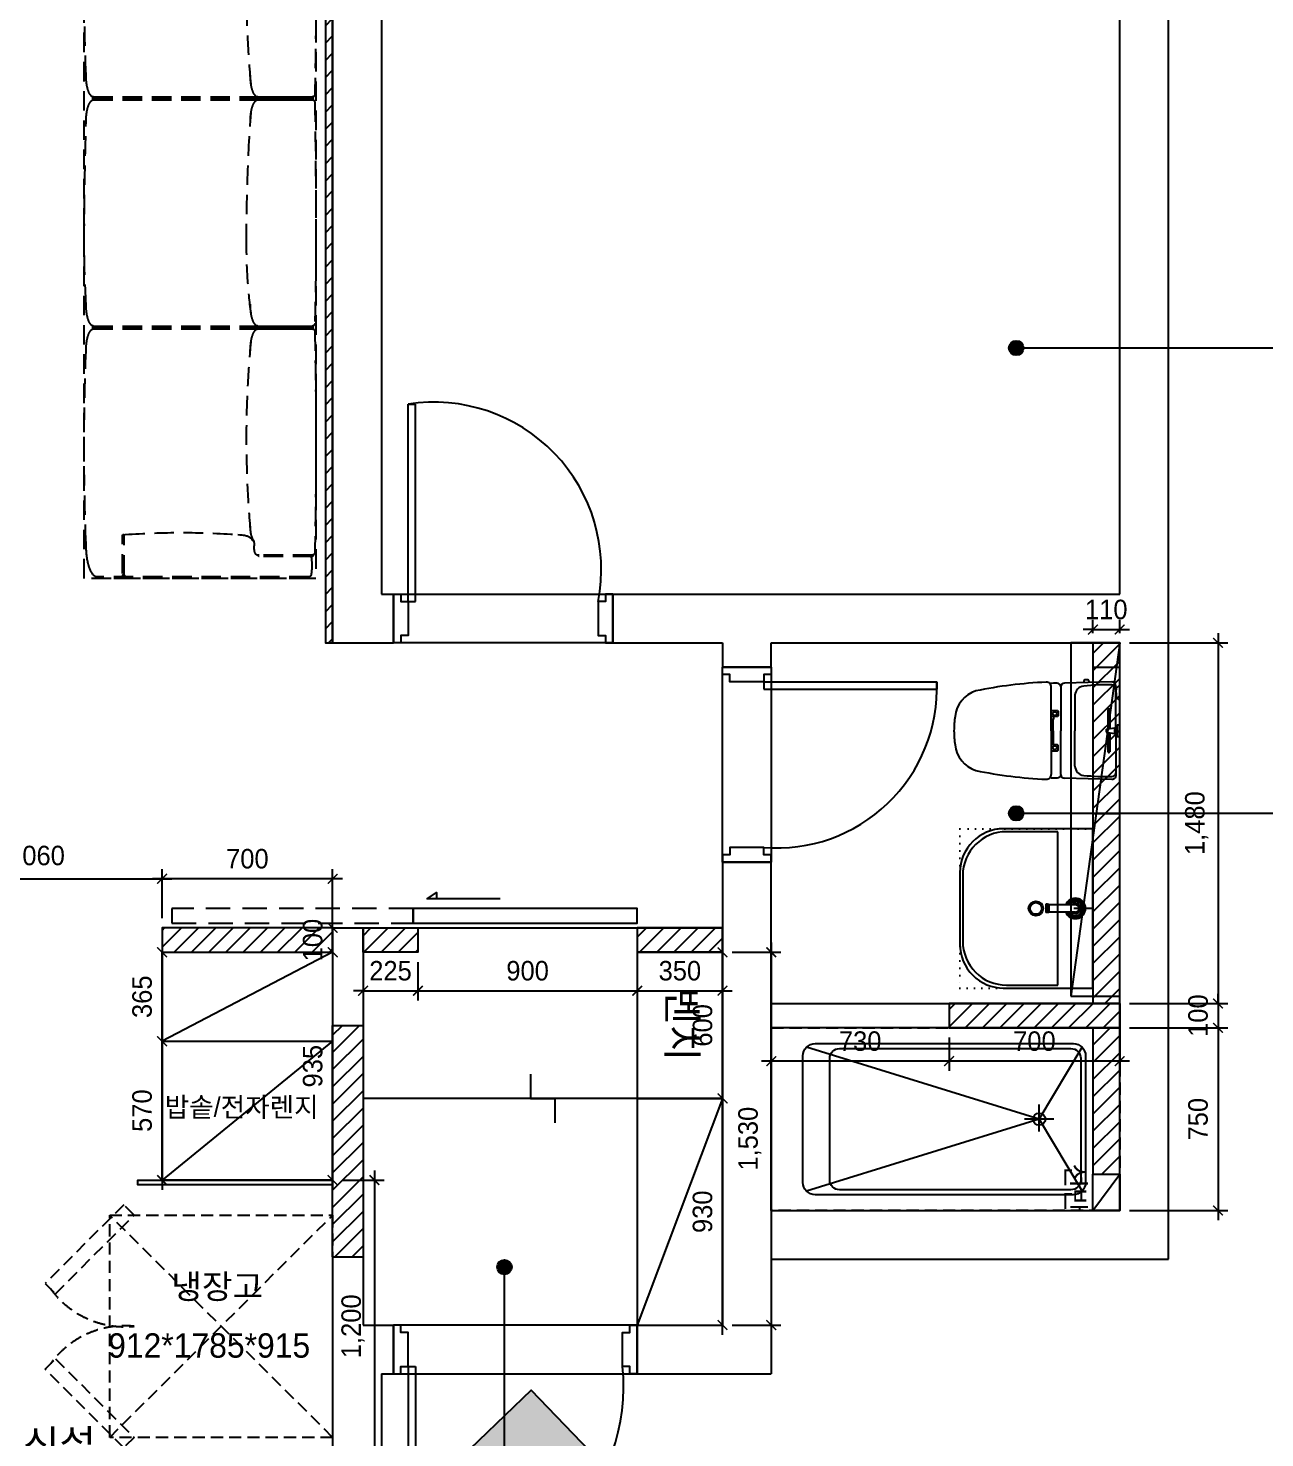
# Model space of a CAD drawing. Header units: inches. Extents: x 3778 to 56227, y -16914 to 35091.
# Drawn here: x 17290 to 22365, y 9887 to 15672 of the extents above; entities that cross this region are included whole.
import ezdxf

# ---------------------------------------------------------------- set-up
doc = ezdxf.new("R2010")
doc.units = ezdxf.units.IN
doc.header["$LTSCALE"] = 100
doc.header["$MEASUREMENT"] = 0
doc.header["$PDSIZE"] = 700.071425
for name, pattern in [('DASHED', [0.75, 0.5, -0.25]), ('DASHEDX2', [1.5, 1, -0.5]), ('DH-HID2', [1.2, 0.8, -0.4]), ('DOT', [0.25, 0, -0.25]), ('HIDDEN', [9.525, 6.35, -3.175])]:
    doc.linetypes.add(name, pattern=pattern)
for name, color, linetype in [('0-ELC TEXT', 7, 'Continuous'), ('03-WAL NEW', 3, 'Continuous'), ('04_FUR', 6, 'Continuous'), ('06-FUR', 6, 'Continuous'), ('07-DIM WAL', 5, 'Continuous'), ('_LIBR', 4, 'Continuous'), ('CO-BATH', 6, 'Continuous'), ('fin', 5, 'Continuous'), ('FU-FURM', 251, 'DH-HID2'), ('FUR', 8, 'DASHED'), ('HAT', 8, 'Continuous'), ('HL', 6, 'HIDDEN'), ('도면층2', 2, 'Continuous'), ('도면층3', 3, 'Continuous'), ('도면층4', 4, 'Continuous'), ('도면층5', 5, 'Continuous'), ('도면층8', 8, 'Continuous')]:
    doc.layers.add(name, color=color, linetype=linetype)
doc.styles.add('HY 울릉도 L', font='')
doc.styles.add('코레일둥고', font='Korail_Round_Gothic_Medium.ttf')
doc.styles.get('HY 울릉도 L').set_extended_font_data('HY울릉도L')
doc.dimstyles.new('40', dxfattribs={"dimscale": 40, "dimtxt": 2, "dimasz": 1, "dimexe": 1, "dimexo": 1, "dimgap": 1, "dimtad": 1, "dimdec": 0, "dimrnd": 0.05, "dimdsep": 46, "dimlunit": 6, "dimtxsty": 'HY 울릉도 L', "dimblk": 'ARCHTICK', "dimcen": 2.5, "dimdle": 1, "dimclrd": 133, "dimclre": 133, "dimclrt": 30, "dimadec": 0, "dimazin": 0, "dimtfac": 1, "dimtdec": 0, "dimtix": 1, "dimtmove": 2, "dimatfit": 3, "dimldrblk": 'ARCHTICK', "dimfxl": 0, "dimlwd": -1, "dimlwe": -1, "dimarcsym": 0})
pattern_1 = [(45, (0, 0), (-35.35534, 35.35534), [])]

# ---------------------------------------------------------------- blocks, each defined once
blk = doc.blocks.new('FSFF')
at = {"layer": '도면층8'}
blk.add_hatch(color=256, dxfattribs=at).paths.add_polyline_path([(51232.4, 110.7), (50908, -201.2), (51544.3, -213.6)])
at = {"layer": '도면층2'}
for p, q in [((53847.4, 647.4), (53847.4, 8067.4)), ((50417.4, 6977.4), (50417.4, 3177.4)), ((50617.4, 6757.4), (50617.4, 3377.4)), ((53647.4, 3377.4), (53647.4, 6757.4)), ((50617.4, 3377.4), (50667.4, 3377.4)), ((50667.4, 3377.4), (50667.4, 3177.4)), ((51567.4, 3377.4), (53647.4, 3377.4)), ((51567.4, 3377.4), (51567.4, 3177.4)), ((50417.4, 3177.4), (50667.4, 3177.4)), ((51567.4, 3177.4), (52017.4, 3177.4)), ((52017.4, 3177.4), (52017.4, 3077.4)), ((52217.4, 3177.4), (53647.4, 3177.4)), ((52217.4, 3077.4), (52217.4, 3177.4)), ((53647.4, 847.4), (53647.4, 3177.4)), ((52217.4, 3077.4), (52017.4, 3077.4)), ((52017.4, 2277.4), (52017.4, 377.4)), ((52217.4, 2277.4), (52017.4, 2277.4)), ((52217.4, 847.4), (52217.4, 2277.4)), ((50417.4, 2007.4), (50542.4, 2007.4)), ((50417.4, 2007.4), (50417.4, 1607.4)), ((50542.4, 2007.4), (50542.4, 1607.4)), ((50417.4, 1607.4), (50542.4, 1607.4)), ((52217.4, 847.4), (53647.4, 847.4)), ((50417.4, 657.4), (50417.4, -327.6)), ((50417.4, 657.4), (50542.4, 657.4)), ((50542.4, 657.4), (50542.4, 377.4)), ((52217.4, 647.4), (52217.4, 177.4)), ((52217.4, 647.4), (53847.4, 647.4)), ((50542.4, 377.4), (50667.4, 377.4)), ((50667.4, 177.4), (50667.4, 377.4)), ((51667.4, 377.4), (52017.4, 377.4)), ((51667.4, 177.4), (51667.4, 377.4)), ((50617.4, 177.4), (50667.4, 177.4)), ((50617.4, 177.4), (50617.4, -1257.6)), ((51667.4, 177.4), (52217.4, 177.4))]:
    blk.add_line(p, q, dxfattribs=at)
at = {"layer": '도면층3'}
for p, q in [((50417.4, 657.4), (50417.4, 1607.4)), ((50542.4, 1607.4), (50542.4, 657.4))]:
    blk.add_line(p, q, dxfattribs=at)
at = {"layer": '도면층4'}
for p, q in [((50727.4, 3347.4), (50727.4, 4157.4)), ((50727.4, 4157.4), (50757.4, 4157.4)), ((50757.4, 3347.4), (50757.4, 4156.9)), ((50667.4, 3177.4), (50667.4, 3377.4)), ((50667.4, 3377.4), (51567.4, 3377.4)), ((50667.4, 3377.4), (50667.4, 3177.4)), ((51567.4, 3377.4), (51567.4, 3177.4)), ((50727.4, 3347.4), (50757.4, 3347.4)), ((51567.4, 3177.4), (50667.4, 3177.4)), ((52017.4, 2277.4), (52017.4, 3077.4)), ((52017.4, 3077.4), (52217.4, 3077.4)), ((52217.4, 3077.4), (52017.4, 3077.4)), ((52217.4, 3077.4), (52217.4, 2277.4)), ((52187.4, 3017.4), (52897.4, 3017.4)), ((52187.4, 3017.4), (52187.4, 2987.4)), ((52897.4, 3017.4), (52897.4, 2987.4)), ((52187.4, 2987.4), (52896.8, 2987.4)), ((52217.4, 2277.4), (52017.4, 2277.4)), ((50542.4, 2007.4), (52017.4, 2007.4)), ((51667.4, 377.4), (50667.4, 377.4)), ((50667.4, 377.4), (50667.4, 177.4)), ((50667.4, 177.4), (50667.4, 377.4)), ((51667.4, 177.4), (51667.4, 377.4)), ((50667.4, 177.4), (51667.4, 177.4)), ((50727.4, 207.4), (50727.4, -702.6)), ((50727.4, 207.4), (50757.4, 207.4)), ((50757.4, 207.4), (50757.4, -702))]:
    blk.add_line(p, q, dxfattribs=at)
for points in [[(50667.4, 3377.4), (50697.4, 3377.4), (50697.4, 3347.4), (50727.4, 3347.4), (50727.4, 3207.4), (50697.4, 3207.4), (50697.4, 3177.4), (50667.4, 3177.4), (50667.4, 3377.4)], [(51567.4, 3377.4), (51537.4, 3377.4), (51537.4, 3347.4), (51507.4, 3347.4), (51507.4, 3207.4), (51537.4, 3207.4), (51537.4, 3177.4), (51567.4, 3177.4), (51567.4, 3377.4)], [(52217.4, 3077.4), (52217.4, 3047.4), (52187.4, 3047.4), (52187.4, 3017.4), (52047.4, 3017.4), (52047.4, 3047.4), (52017.4, 3047.4), (52017.4, 3077.4), (52217.4, 3077.4)], [(52217.4, 2277.4), (52217.4, 2307.4), (52187.4, 2307.4), (52187.4, 2337.4), (52047.4, 2337.4), (52047.4, 2307.4), (52017.4, 2307.4), (52017.4, 2277.4), (52217.4, 2277.4)], [(50667.4, 177.4), (50697.4, 177.4), (50697.4, 207.4), (50727.4, 207.4), (50727.4, 347.4), (50697.4, 347.4), (50697.4, 377.4), (50667.4, 377.4), (50667.4, 177.4)], [(51667.4, 177.4), (51637.4, 177.4), (51637.4, 207.4), (51607.4, 207.4), (51607.4, 347.4), (51637.4, 347.4), (51637.4, 377.4), (51667.4, 377.4), (51667.4, 177.4)]]:
    blk.add_lwpolyline(points, dxfattribs=at)
at = {"layer": '도면층5'}
for centre, radius, start, end in [((50833.5, 3478.6), 686.5, 348.9875, 98.88994), ((52240.5, 2992.1), 656.8, 265.36398, 2.20803), ((50780.2, 127.4), 831.1, 266.35624, 5.52913)]:
    blk.add_arc(centre, radius, start, end, dxfattribs=at)
at = {"layer": '도면층8'}
blk.add_lwpolyline([(51544.3, -213.6), (51232.4, 110.7), (50908, -201.2)], dxfattribs=at)
blk = doc.blocks.new('A$C4B2D31F0')
at = {"layer": 'fin', "color": 4}
for p, q in [((185, 690.9), (20.4, 690.9)), ((37.2, 692.3), (24.7, 692.3)), ((37.2, 692.3), (49.7, 692.3)), ((200.9, 690.9), (365.5, 690.9)), ((47.7, 523.7), (192.9, 523.7)), ((338.2, 523.7), (192.9, 523.7)), ((12.6, 465.9), (192.9, 465.9)), ((373.3, 465.9), (192.9, 465.9)), ((192.9, 426.6), (13.7, 426.6)), ((192.9, 426.6), (372.2, 426.6))]:
    blk.add_line(p, q, dxfattribs=at)
for points in [[(20.4, 690.9), (7.9, 690.9, 0.421209), (-7.1, 675.5), (-2.4, 480.5, 0.001659)], [(365.5, 690.9), (378, 690.9, -0.421209), (392.9, 675.5), (388.3, 480.5, -0.001659)], [(12.6, 465.9, 0.371724), (-1.8, 451.2, 0.003515), (-1, 420.3, 0.320541)], [(373.3, 465.9, -0.371724), (387.7, 451.2, -0.003515), (386.9, 420.3, -0.320541)]]:
    blk.add_lwpolyline(points, format="xyb", dxfattribs=at)
for centre, radius, start, end in [((24.7, 707.3), 15, 180, 270), ((49.7, 707.3), 15, 270, 0), ((1004.3, 663.1), 1000, 179.31159, 185.94375), ((20.4, 674.9), 16, 90, 179.31159), ((365.5, 674.9), 16, 0.68841, 90), ((-618.4, 663.1), 1000, 354.05625, 0.68841), ((49.4, 563.7), 40, 185.94375, 267.51291), ((336.5, 563.7), 40, 272.48709, 354.05625), ((12.6, 480.9), 15, 181.36509, 270), ((373.3, 480.9), 15, 270, 358.63491), ((13.7, 406.6), 20, 90, 182.3333), ((1838.6, 488.1), 1846.7, 182.55377, 191.59784), ((-1452.7, 488.1), 1846.7, 348.40216, 357.44623), ((372.2, 406.6), 20, 357.6667, 90), ((148.7, 156.2), 125.5, 198.2964, 263.42408), ((237.2, 156.2), 125.5, 276.57592, 341.7036), ((192.9, 433.2), 405.9, 261.69926, 270), ((192.9, 433.2), 405.9, 270, 278.30074)]:
    blk.add_arc(centre, radius, start, end, dxfattribs=at)
at = {"layer": 'HL', "linetype": 'Continuous'}
for p, q in [((168.9, 697.3), (168.9, 707.3)), ((168.9, 697.3), (216.9, 697.3)), ((186, 692.5), (180.6, 697.3)), ((199.9, 692.5), (205.3, 697.3)), ((216.9, 697.3), (216.9, 707.3)), ((106.4, 666.3), (184.4, 666.3)), ((106.4, 659.3), (185.5, 659.3)), ((181.6, 685.5), (186, 692.5)), ((187, 651.2), (181.6, 685.5)), ((181.6, 685.5), (204.3, 685.5)), ((186, 692.5), (199.9, 692.5)), ((187, 651.2), (198.9, 651.2)), ((198.9, 651.2), (204.3, 685.5)), ((204.3, 685.5), (199.9, 692.5)), ((200.4, 659.3), (279.4, 659.3)), ((201.4, 666.3), (279.4, 666.3)), ((-12, 580.9), (-4.8, 580.9)), ((-16, 576.9), (-16, 564.8)), ((-12, 560.8), (-4.3, 560.8)), ((192.9, 433.7), (146.6, 433.7)), ((192.9, 433.7), (239.3, 433.7))]:
    blk.add_line(p, q, dxfattribs=at)
for points in [[(110.4, 426.6), (110.4, 450.8, -0.414214), (114.4, 454.8), (130.9, 454.8, -0.414214), (134.9, 450.8), (134.9, 435.2), (134.9, 426.6)], [(134.9, 435.2), (144.6, 435.2, -0.414214), (146.6, 433.2), (146.6, 426.6)], [(251, 435.2), (241.3, 435.2, 0.414214), (239.3, 433.2), (239.3, 426.6)], [(275.5, 426.6), (275.5, 450.8, 0.414214), (271.5, 454.8), (255, 454.8, 0.414214), (251, 450.8), (251, 435.2), (251, 426.6)]]:
    blk.add_lwpolyline(points, format="xyb", dxfattribs=at)
for centre in [(122.9, 440.9), (262.9, 440.9)]:
    blk.add_circle(centre, 8, dxfattribs=at)
for centre, radius, start, end in [((106.4, 662.8), 3.5, 90, 270), ((279.4, 662.8), 3.5, 270, 90), ((-12, 576.9), 4, 90, 180), ((-12, 564.8), 4, 180, 270)]:
    blk.add_arc(centre, radius, start, end, dxfattribs=at)
blk = doc.blocks.new('_ArchTick')
at = {"color": 0, "linetype": 'ByBlock', "const_width": 0.15}
blk.add_lwpolyline([(-0.5, -0.5), (0.5, 0.5)], dxfattribs=at)
blk = doc.blocks.new('*D74')
at = {"layer": '07-DIM WAL', "color": 133}
for p, q in [((21069.8, 11529.4), (21069.8, 11392.5)), ((21769.8, 11529.4), (21769.8, 11392.5)), ((21809.8, 11432.5), (21029.8, 11432.5))]:
    blk.add_line(p, q, dxfattribs=at)
at = {"layer": 'Defpoints', "color": 0}
for p in [(21069.8, 11569.4), (21769.8, 11569.4), (21069.8, 11432.5)]:
    blk.add_point(p, dxfattribs=at)
at = {"layer": '07-DIM WAL', "color": 133, "xscale": 40, "yscale": 40, "zscale": 40, "rotation": 180}
blk.add_blockref('_ArchTick', (21069.8, 11432.5), dxfattribs=at)
at = {"layer": '07-DIM WAL', "color": 133, "xscale": 40, "yscale": 40, "zscale": 40}
blk.add_blockref('_ArchTick', (21769.8, 11432.5), dxfattribs=at)
at = {"layer": '07-DIM WAL', "color": 30, "insert": (21419.8, 11514.2), "char_height": 80, "attachment_point": 5, "style": 'HY 울릉도 L'}
blk.add_mtext('700', dxfattribs=at)
blk = doc.blocks.new('*D69')
at = {"layer": '07-DIM WAL', "color": 133}
for p, q in [((21809.8, 13149.4), (22213.4, 13149.4)), ((22173.4, 13189.4), (22173.4, 11629.4)), ((21809.8, 11669.4), (22213.4, 11669.4))]:
    blk.add_line(p, q, dxfattribs=at)
at = {"layer": 'Defpoints', "color": 0}
for p in [(21769.8, 13149.4), (21769.8, 11669.4), (22173.4, 11669.4)]:
    blk.add_point(p, dxfattribs=at)
at = {"layer": '07-DIM WAL', "color": 133, "xscale": 40, "yscale": 40, "zscale": 40}
for p, rotation in [((22173.4, 13149.4), 90), ((22173.4, 11669.4), 270)]:
    blk.add_blockref('_ArchTick', p, dxfattribs=dict(at, rotation=rotation))
at = {"layer": '07-DIM WAL', "color": 30, "insert": (22085.5, 12409.4), "char_height": 80, "attachment_point": 5, "rotation": 90, "style": 'HY 울릉도 L'}
blk.add_mtext('1,480', dxfattribs=at)
blk = doc.blocks.new('*D70')
at = {"layer": '07-DIM WAL', "color": 133}
for p, q in [((22173.4, 11609.4), (22173.4, 10779.4)), ((21809.8, 11569.4), (22213.4, 11569.4)), ((21809.8, 10819.4), (22213.4, 10819.4))]:
    blk.add_line(p, q, dxfattribs=at)
at = {"layer": 'Defpoints', "color": 0}
for p in [(21769.8, 11569.4), (21769.8, 10819.4), (22173.4, 10819.4)]:
    blk.add_point(p, dxfattribs=at)
at = {"layer": '07-DIM WAL', "color": 133, "xscale": 40, "yscale": 40, "zscale": 40}
for p, rotation in [((22173.4, 11569.4), 90), ((22173.4, 10819.4), 270)]:
    blk.add_blockref('_ArchTick', p, dxfattribs=dict(at, rotation=rotation))
at = {"layer": '07-DIM WAL', "color": 30, "insert": (22091.7, 11194.4), "char_height": 80, "attachment_point": 5, "rotation": 90, "style": 'HY 울릉도 L'}
blk.add_mtext('750', dxfattribs=at)
blk = doc.blocks.new('*D71')
at = {"layer": '07-DIM WAL', "color": 133}
for p, q in [((22173.4, 11669.4), (22173.4, 11709.4)), ((21809.8, 11669.4), (22213.4, 11669.4)), ((22173.4, 11669.4), (22173.4, 11569.4)), ((21809.8, 11569.4), (22213.4, 11569.4)), ((22173.4, 11569.4), (22173.4, 11529.4))]:
    blk.add_line(p, q, dxfattribs=at)
at = {"layer": 'Defpoints', "color": 0}
for p in [(21769.8, 11669.4), (21769.8, 11569.4), (22173.4, 11569.4)]:
    blk.add_point(p, dxfattribs=at)
at = {"layer": '07-DIM WAL', "color": 133, "xscale": 40, "yscale": 40, "zscale": 40}
for p, rotation in [((22173.4, 11669.4), 270), ((22173.4, 11569.4), 90)]:
    blk.add_blockref('_ArchTick', p, dxfattribs=dict(at, rotation=rotation))
at = {"layer": '07-DIM WAL', "color": 30, "insert": (22091.7, 11619.4), "char_height": 80, "attachment_point": 5, "rotation": 90, "style": 'HY 울릉도 L'}
blk.add_mtext('100', dxfattribs=at)
blk = doc.blocks.new('*D89')
at = {"layer": '07-DIM WAL', "color": 133}
for p, q in [((18664.8, 11839.4), (18664.8, 11681.5)), ((18889.8, 11839.4), (18889.8, 11681.5)), ((18664.8, 11721.5), (18624.8, 11721.5)), ((18664.8, 11721.5), (18889.8, 11721.5)), ((18889.8, 11721.5), (18929.8, 11721.5))]:
    blk.add_line(p, q, dxfattribs=at)
at = {"layer": 'Defpoints', "color": 0}
for p in [(18664.8, 11879.4), (18889.8, 11879.4), (18889.8, 11721.5)]:
    blk.add_point(p, dxfattribs=at)
at = {"layer": '07-DIM WAL', "color": 133, "xscale": 40, "yscale": 40, "zscale": 40}
blk.add_blockref('_ArchTick', (18664.8, 11721.5), dxfattribs=at)
at = {"layer": '07-DIM WAL', "color": 133, "xscale": 40, "yscale": 40, "zscale": 40, "rotation": 180}
blk.add_blockref('_ArchTick', (18889.8, 11721.5), dxfattribs=at)
at = {"layer": '07-DIM WAL', "color": 30, "insert": (18777.3, 11803.2), "char_height": 80, "attachment_point": 5, "style": 'HY 울릉도 L'}
blk.add_mtext('225', dxfattribs=at)
blk = doc.blocks.new('*D90')
at = {"layer": '07-DIM WAL', "color": 133}
for p, q in [((18889.8, 11839.4), (18889.8, 11681.5)), ((19789.8, 11839.4), (19789.8, 11681.5)), ((18849.8, 11721.5), (19829.8, 11721.5))]:
    blk.add_line(p, q, dxfattribs=at)
at = {"layer": 'Defpoints', "color": 0}
for p in [(18889.8, 11879.4), (19789.8, 11879.4), (19789.8, 11721.5)]:
    blk.add_point(p, dxfattribs=at)
at = {"layer": '07-DIM WAL', "color": 133, "xscale": 40, "yscale": 40, "zscale": 40, "rotation": 180}
blk.add_blockref('_ArchTick', (18889.8, 11721.5), dxfattribs=at)
at = {"layer": '07-DIM WAL', "color": 133, "xscale": 40, "yscale": 40, "zscale": 40}
blk.add_blockref('_ArchTick', (19789.8, 11721.5), dxfattribs=at)
at = {"layer": '07-DIM WAL', "color": 30, "insert": (19339.8, 11803.2), "char_height": 80, "attachment_point": 5, "style": 'HY 울릉도 L'}
blk.add_mtext('900', dxfattribs=at)
blk = doc.blocks.new('*D91')
at = {"layer": '07-DIM WAL', "color": 133}
for p, q in [((19789.8, 11839.4), (19789.8, 11681.5)), ((20139.8, 11839.4), (20139.8, 11681.5)), ((19749.8, 11721.5), (20179.8, 11721.5))]:
    blk.add_line(p, q, dxfattribs=at)
at = {"layer": 'Defpoints', "color": 0}
for p in [(19789.8, 11879.4), (20139.8, 11879.4), (20139.8, 11721.5)]:
    blk.add_point(p, dxfattribs=at)
at = {"layer": '07-DIM WAL', "color": 133, "xscale": 40, "yscale": 40, "zscale": 40, "rotation": 180}
blk.add_blockref('_ArchTick', (19789.8, 11721.5), dxfattribs=at)
at = {"layer": '07-DIM WAL', "color": 133, "xscale": 40, "yscale": 40, "zscale": 40}
blk.add_blockref('_ArchTick', (20139.8, 11721.5), dxfattribs=at)
at = {"layer": '07-DIM WAL', "color": 30, "insert": (19964.8, 11803.3), "char_height": 80, "attachment_point": 5, "style": 'HY 울릉도 L'}
blk.add_mtext('350', dxfattribs=at)
blk = doc.blocks.new('*D108')
at = {"layer": '07-DIM WAL', "color": 133}
for p, q in [((20339.8, 11529.4), (20339.8, 11392.5)), ((21069.8, 11529.4), (21069.8, 11392.5)), ((21109.8, 11432.5), (20299.8, 11432.5))]:
    blk.add_line(p, q, dxfattribs=at)
at = {"layer": 'Defpoints', "color": 0}
for p in [(20339.8, 11569.4), (21069.8, 11569.4), (20339.8, 11432.5)]:
    blk.add_point(p, dxfattribs=at)
at = {"layer": '07-DIM WAL', "color": 133, "xscale": 40, "yscale": 40, "zscale": 40, "rotation": 180}
blk.add_blockref('_ArchTick', (20339.8, 11432.5), dxfattribs=at)
at = {"layer": '07-DIM WAL', "color": 133, "xscale": 40, "yscale": 40, "zscale": 40}
blk.add_blockref('_ArchTick', (21069.8, 11432.5), dxfattribs=at)
at = {"layer": '07-DIM WAL', "color": 30, "insert": (20704.8, 11514.3), "char_height": 80, "attachment_point": 5, "style": 'HY 울릉도 L'}
blk.add_mtext('730', dxfattribs=at)
blk = doc.blocks.new('*D109')
at = {"layer": '07-DIM WAL', "color": 133}
for p, q in [((21659.8, 13204.2), (21619.8, 13204.2)), ((21659.8, 13189.4), (21659.8, 13244.2)), ((21659.8, 13204.2), (21769.8, 13204.2)), ((21769.8, 13189.4), (21769.8, 13244.2)), ((21769.8, 13204.2), (21809.8, 13204.2))]:
    blk.add_line(p, q, dxfattribs=at)
at = {"layer": 'Defpoints', "color": 0}
for p in [(21769.8, 13204.2), (21659.8, 13149.4), (21769.8, 13149.4)]:
    blk.add_point(p, dxfattribs=at)
at = {"layer": '07-DIM WAL', "color": 133, "xscale": 40, "yscale": 40, "zscale": 40}
blk.add_blockref('_ArchTick', (21659.8, 13204.2), dxfattribs=at)
at = {"layer": '07-DIM WAL', "color": 133, "xscale": 40, "yscale": 40, "zscale": 40, "rotation": 180}
blk.add_blockref('_ArchTick', (21769.8, 13204.2), dxfattribs=at)
at = {"layer": '07-DIM WAL', "color": 30, "insert": (21714.8, 13285.9), "char_height": 80, "attachment_point": 5, "style": 'HY 울릉도 L'}
blk.add_mtext('110', dxfattribs=at)
blk = doc.blocks.new('F-209')
at = {"layer": 'FU-FURM'}
for p, q in [((-1125, 782.7), (-1125, 19.4)), ((-1125, 782.7), (-1125, -85.6)), ((-1119, 782.7), (-1119, -85.6)), ((-1035, 797.7), (-1035, 579.5)), ((-1029, 797.7), (-1029, 579.5)), ((-101, 543.7), (-101, 797.7)), ((-101, -100.6), (-101, 797.7)), ((-95, -100.6), (-95, 797.7)), ((-95, 537.7), (-95, 797.7)), ((-95, 537.7), (-95, 797.7)), ((-95, -100.6), (-95, 797.7)), ((-89, 543.7), (-89, 797.7)), ((-89, -100.6), (-89, 797.7)), ((839, 543.7), (839, 797.7)), ((839, -100.6), (839, 797.7)), ((845, 537.7), (845, 797.7)), ((845, -100.6), (845, 797.7)), ((845, -100.6), (845, 797.7)), ((845, 537.7), (845, 797.7)), ((851, 543.7), (851, 797.7)), ((851, -100.6), (851, 797.7)), ((1779, 797.7), (1779, 579.5)), ((1785, 797.7), (1785, 579.5)), ((1869, 782.7), (1869, -85.6)), ((1875, 782.7), (1875, 19.4)), ((1875, 782.7), (1875, -85.6)), ((-971.8, 556.1), (-953.5, 549.6)), ((-967.6, 552.5), (-971.8, 556.1)), ((-964.1, 549.3), (-967.6, 552.5)), ((-961.1, 546.3), (-964.1, 549.3)), ((-958.6, 543.5), (-961.1, 546.3)), ((-956.5, 540.9), (-958.6, 543.5)), ((-954.8, 538.3), (-956.5, 540.9)), ((-953.3, 535.7), (-954.8, 538.3)), ((-951.9, 533.1), (-953.3, 535.7)), ((-950.7, 530.2), (-951.9, 533.1)), ((-949.6, 527.1), (-950.7, 530.2)), ((-948.6, 523.4), (-949.6, 527.1)), ((-947.7, 519.1), (-948.6, 523.4)), ((1697.7, 519.2), (1698.6, 523.6)), ((1698.6, 523.6), (1699.5, 527.4)), ((1699.5, 527.4), (1700.6, 530.8)), ((1700.6, 530.8), (1701.7, 533.9)), ((1701.7, 533.9), (1702.9, 536.9)), ((1702.9, 536.9), (1704.3, 539.8)), ((1704.3, 539.8), (1705.8, 542.7)), ((1705.8, 542.7), (1707.6, 545.4)), ((1707.6, 545.4), (1709.6, 548.1)), ((1709.6, 548.1), (1711.9, 550.7)), ((1711.9, 550.7), (1714.5, 553.2)), ((1714.5, 553.2), (1717.6, 555.6)), ((-946.9, 514), (-947.7, 519.1)), ((-946.2, 508), (-946.9, 514)), ((-945.5, 500.8), (-946.2, 508)), ((-945, 492.3), (-945.5, 500.8)), ((1695, 492.3), (1695.5, 500.8)), ((1695.5, 500.8), (1696.2, 508)), ((1696.2, 508), (1696.9, 514.1)), ((1696.9, 514.1), (1697.7, 519.2)), ((-1109, 25.4), (-949.9, 25.4)), ((-1104.9, 19.4), (-947.8, 19.4)), ((1854.9, 19.4), (1697.8, 19.4)), ((1859, 25.4), (1699.9, 25.4))]:
    blk.add_line(p, q, dxfattribs=at)
blk.add_lwpolyline([(-1125, -138), (1875, -138), (1875, 812), (-1125, 812)], close=True, dxfattribs=at)
for centre, radius, start, end in [((-565, -20541), 21353.5, 88.78173, 91.21827), ((250, -10402.3), 11214.9, 90, 91.68107), ((250, -33915.5), 34728, 89.04471, 90.00002), ((1315, -20541), 21353.5, 88.78173, 91.21827), ((-1122, 782.7), 3, 0, 180), ((-1109, 782.7), 10, 90, 180), ((-1072, 564.9), 230.8, 80.77612, 99.22388), ((-1032, 797.7), 3, 0, 180), ((-1019, 797.7), 10, 90, 180), ((-111, 797.7), 10, 0, 90), ((-98, 797.7), 3, 0, 180), ((-92, 797.7), 3, 0, 180), ((-79, 797.7), 10, 90, 180), ((829, 797.7), 10, 0, 90), ((842, 797.7), 3, 0, 180), ((848, 797.7), 3, 0, 180), ((861, 797.7), 10, 90, 180), ((1769, 797.7), 10, 0, 90), ((1782, 797.7), 3, 0, 180), ((1822, 564.9), 230.8, 80.77612, 99.22388), ((1859, 782.7), 10, 0, 90), ((1872, 782.7), 3, 0, 180), ((-1032, 579.5), 3, 180, 0), ((-989.2, 575.2), 40.1, 173.81256, 186.18744), ((1739.2, 575.2), 40.1, 353.81256, 6.18744), ((1782, 579.5), 3, 180, 0), ((-1021.2, 572.3), 7.91, 190.33807, 241.51312), ((-1002.5, 606.7), 47.1, 241.51312, 261.90312), ((-995.2, 658.6), 99.5, 261.90312, 272.47688), ((-988.6, 493), 66.3, 70.47551, 91.92828), ((-922, 643.9), 99.5, 251.56505, 262.13881), ((-549.5, 4851.7), 4323.6, 264.87663, 275.24719), ((-911.1, 723.4), 179.7, 262.13881, 270), ((-191, 813.3), 269.6, 270, 277.86119), ((-174.5, 694), 149.2, 277.86119, 288.43495), ((-149.7, 619.5), 70.6, 288.43495, 308.82495), ((-112.9, 573.7), 11.9, 308.82495, 0), ((-98, 573.7), 3, 180, 0), ((-92, 573.7), 3, 180, 0), ((-77.1, 573.7), 11.9, 180, 231.17505), ((-40.3, 619.5), 70.6, 231.17505, 251.56505), ((-15.5, 694), 149.2, 251.56505, 262.13881), ((233, 2532.8), 2004.6, 262.2908, 270.48463), ((1, 813.3), 269.6, 262.13881, 270), ((281.9, 7545.7), 7017.6, 269.73951, 274.11821), ((749, 813.3), 269.6, 270, 277.86119), ((765.5, 694), 149.2, 277.86119, 288.43495), ((790.3, 619.5), 70.6, 288.43495, 308.82495), ((827.1, 573.7), 11.9, 308.82495, 0), ((842, 573.7), 3, 180, 0), ((848, 573.7), 3, 180, 0), ((862.9, 573.7), 11.9, 180, 231.17505), ((899.7, 619.5), 70.6, 231.17505, 251.56505), ((924.5, 694), 149.2, 251.56505, 262.13881), ((1299.5, 4851.7), 4323.6, 264.75281, 275.12337), ((941, 813.3), 269.6, 262.13881, 270), ((1661.1, 723.4), 179.7, 270, 277.86119), ((1672, 643.9), 99.5, 277.86119, 288.43495), ((1490.4, 1063.7), 556.5, 292.5139, 294.09788), ((1738.6, 493), 66.3, 88.07172, 109.52449), ((1745.2, 658.6), 99.5, 267.52312, 278.09688), ((1752.5, 606.7), 47.1, 278.09688, 298.48688), ((1771.2, 572.3), 7.91, 298.48688, 349.66193), ((-4179.7, 260.7), 3243, 355.91823, 4.09424), ((4929.7, 260.7), 3243, 175.90576, 184.08177), ((-1122, 22.5), 3, 180, 0), ((-1109, 29.4), 10, 180, 270), ((-1116.8, 29.3), 2.02, 64.00773, 227.21711), ((-1106.4, 35.6), 10.5, 205.08604, 255.86664), ((-949.9, 30.4), 5, 270, 354.17854), ((-947.8, 22.4), 3, 270, 90), ((1697.8, 22.4), 3, 90, 270), ((1699.9, 30.4), 5, 185.82146, 270), ((1856.4, 35.6), 10.5, 284.13336, 334.91396), ((1859, 29.4), 10, 270, 0), ((1866.8, 29.3), 2.02, 312.78289, 115.99227), ((1872, 22.5), 3, 180, 0), ((-1122, -85.6), 3, 180, 0), ((-1101.2, -85.6), 17.8, 180, 231.17505), ((-1046, -17), 105.9, 231.17505, 251.56505), ((-149.7, -54.9), 70.6, 288.43495, 308.82495), ((-112.9, -100.6), 11.9, 308.82495, 0), ((-98, -100.6), 3, 180, 0), ((-92, -100.6), 3, 180, 0), ((-77.1, -100.6), 11.9, 180, 231.17505), ((-40.3, -54.9), 70.6, 231.17505, 251.56505), ((790.3, -54.9), 70.6, 288.43495, 308.82495), ((827.1, -100.6), 11.9, 308.82495, 0), ((842, -100.6), 3, 180, 0), ((848, -100.6), 3, 180, 0), ((862.9, -100.6), 11.9, 180, 231.17505), ((899.7, -54.9), 70.6, 231.17505, 251.56505), ((1796, -17), 105.9, 288.43495, 308.82495), ((1851.2, -85.6), 17.8, 308.82495, 0), ((1872, -85.6), 3, 180, 0), ((-1008.7, 94.9), 223.8, 251.56505, 262.13881), ((-984, 273.7), 404.3, 262.13881, 270), ((-587.5, 10001.7), 10140.1, 267.75904, 272.24096), ((-191, 138.9), 269.6, 270, 277.86119), ((-174.5, 19.7), 149.2, 277.86119, 288.43495), ((-15.5, 19.7), 149.2, 251.56505, 262.13881), ((1, 138.9), 269.6, 262.13881, 270), ((272.5, 4618.1), 4756.5, 266.72776, 269.72897), ((205, 18947.8), 19086.1, 270.13516, 271.63335), ((749, 138.9), 269.6, 270, 277.86119), ((765.5, 19.7), 149.2, 277.86119, 288.43495), ((924.5, 19.7), 149.2, 251.56505, 262.13881), ((941, 138.9), 269.6, 262.13881, 270), ((1337.5, 10001.7), 10140.1, 267.75904, 272.24096), ((1734, 273.7), 404.3, 270, 277.86119), ((1758.7, 94.9), 223.8, 277.86119, 288.43495)]:
    blk.add_arc(centre, radius, start, end, dxfattribs=at)
blk = doc.blocks.new('*D139')
at = {"layer": '07-DIM WAL', "color": 133}
for p, q in [((20339.8, 11919.4), (20339.8, 10309.4)), ((20179.8, 11879.4), (20379.8, 11879.4)), ((20179.8, 10349.4), (20379.8, 10349.4))]:
    blk.add_line(p, q, dxfattribs=at)
at = {"layer": 'Defpoints', "color": 0}
for p in [(20139.8, 11879.4), (20139.8, 10349.4), (20339.8, 10349.4)]:
    blk.add_point(p, dxfattribs=at)
at = {"layer": '07-DIM WAL', "color": 133, "xscale": 40, "yscale": 40, "zscale": 40}
for p, rotation in [((20339.8, 11879.4), 90), ((20339.8, 10349.4), 270)]:
    blk.add_blockref('_ArchTick', p, dxfattribs=dict(at, rotation=rotation))
at = {"layer": '07-DIM WAL', "color": 30, "insert": (20251.8, 11114.4), "char_height": 80, "attachment_point": 5, "rotation": 90, "style": 'HY 울릉도 L'}
blk.add_mtext('1,530', dxfattribs=at)
blk = doc.blocks.new('*D151')
at = {"layer": '07-DIM WAL', "color": 133}
blk.add_line((20139.8, 11919.4), (20139.8, 11239.4), dxfattribs=at)
at = {"layer": 'Defpoints', "color": 0}
for p in [(20139.8, 11879.4), (20139.8, 11279.4), (20139.8, 11279.4)]:
    blk.add_point(p, dxfattribs=at)
at = {"layer": '07-DIM WAL', "color": 133, "xscale": 40, "yscale": 40, "zscale": 40}
for p, rotation in [((20139.8, 11879.4), 90), ((20139.8, 11279.4), 270)]:
    blk.add_blockref('_ArchTick', p, dxfattribs=dict(at, rotation=rotation))
at = {"layer": '07-DIM WAL', "color": 30, "insert": (20058.1, 11579.4), "char_height": 80, "attachment_point": 5, "rotation": 90, "style": 'HY 울릉도 L'}
blk.add_mtext('600', dxfattribs=at)
blk = doc.blocks.new('*D152')
at = {"layer": '07-DIM WAL', "color": 133}
blk.add_line((20139.8, 10309.4), (20139.8, 11319.4), dxfattribs=at)
at = {"layer": 'Defpoints', "color": 0}
for p in [(20139.8, 11279.4), (20139.8, 11279.4), (20139.8, 10349.4)]:
    blk.add_point(p, dxfattribs=at)
at = {"layer": '07-DIM WAL', "color": 133, "xscale": 40, "yscale": 40, "zscale": 40}
for p, rotation in [((20139.8, 11279.4), 90), ((20139.8, 10349.4), 270)]:
    blk.add_blockref('_ArchTick', p, dxfattribs=dict(at, rotation=rotation))
at = {"layer": '07-DIM WAL', "color": 30, "insert": (20058, 10814.4), "char_height": 80, "attachment_point": 5, "rotation": 90, "style": 'HY 울릉도 L'}
blk.add_mtext('930', dxfattribs=at)
blk = doc.blocks.new('B-003')
blk.add_line((0, 0), (0, -65))
at = {"layer": 'CO-BATH'}
for p, q in [((272.5, 0), (-272.5, 0)), ((272.5, -305), (272.5, 0)), ((-272.5, 0), (-272.5, -305)), ((-122.5, -455), (122.5, -455))]:
    blk.add_line(p, q, dxfattribs=at)
at = {"layer": 'CO-BATH', "color": 8}
for p, q in [((-12.5, -60), (-12.5, -150.5)), ((12.5, -60), (12.5, -150.5)), ((-262.5, -120), (-262.5, -295)), ((262.5, -120), (-262.5, -120)), ((262.5, -295), (262.5, -120)), ((-14.5, -155.5), (-14.5, -160.5)), ((-14.5, -160.5), (14.5, -160.5)), ((-13.5, -150.5), (-13.5, -155.5)), ((13.5, -150.5), (13.5, -155.5)), ((14.5, -155.5), (14.5, -160.5)), ((-112.5, -445), (112.5, -445))]:
    blk.add_line(p, q, dxfattribs=at)
at = {"layer": 'CO-BATH', "color": 251}
for p, q in [((-14.5, -155.5), (14.5, -155.5)), ((-13.5, -150.5), (13.5, -150.5))]:
    blk.add_line(p, q, dxfattribs=at)
at = {"layer": 'CO-BATH', "color": 8, "linetype": 'DOT'}
blk.add_lwpolyline([(-272.5, -455), (272.5, -455), (272.5, 0), (-272.5, 0)], close=True, dxfattribs=at)
at = {"layer": 'CO-BATH', "color": 8}
blk.add_circle((0, -195), 25, dxfattribs=at)
at = {"layer": 'CO-BATH', "color": 251}
blk.add_circle((0, -195), 20, dxfattribs=at)
at = {"layer": 'CO-BATH', "color": 8}
for centre, radius, start, end in [((0, -60), 35, 290.9248, 249.0751), ((0, -60), 12.5, 360, 180), ((-112.5, -295), 150, 180, 270), ((112.5, -295), 150, 270, 0)]:
    blk.add_arc(centre, radius, start, end, dxfattribs=at)
at = {"layer": 'CO-BATH', "color": 251}
for radius, start, end in [(30, 294.6243, 245.3757), (25, 300, 240), (18, 313.9829, 226.017)]:
    blk.add_arc((0, -60), radius, start, end, dxfattribs=at)
at = {"layer": 'CO-BATH'}
for centre, start, end in [((-122.5, -305), 180, 270), ((122.5, -305), 270, 0)]:
    blk.add_arc(centre, 150, start, end, dxfattribs=at)
blk = doc.blocks.new('*D483')
at = {"layer": '07-DIM WAL', "color": 133}
for p, q in [((17839.8, 12019.4), (17839.8, 12221.2)), ((18539.8, 12019.4), (18539.8, 12221.2)), ((18579.8, 12181.2), (17799.8, 12181.2))]:
    blk.add_line(p, q, dxfattribs=at)
at = {"layer": 'Defpoints', "color": 0}
for p in [(17839.8, 12181.2), (17839.8, 11979.4), (18539.8, 11979.4)]:
    blk.add_point(p, dxfattribs=at)
at = {"layer": '07-DIM WAL', "color": 133, "xscale": 40, "yscale": 40, "zscale": 40, "rotation": 180}
blk.add_blockref('_ArchTick', (17839.8, 12181.2), dxfattribs=at)
at = {"layer": '07-DIM WAL', "color": 133, "xscale": 40, "yscale": 40, "zscale": 40}
blk.add_blockref('_ArchTick', (18539.8, 12181.2), dxfattribs=at)
at = {"layer": '07-DIM WAL', "color": 30, "insert": (18189.8, 12262.9), "char_height": 80, "attachment_point": 5, "style": 'HY 울릉도 L'}
blk.add_mtext('700', dxfattribs=at)
blk = doc.blocks.new('*D484')
at = {"layer": '07-DIM WAL', "color": 133}
blk.add_line((18539.8, 11919.4), (18539.8, 10904.4), dxfattribs=at)
at = {"layer": 'Defpoints', "color": 0}
for p in [(18539.8, 11879.4), (18539.8, 10944.4), (18539.8, 10944.4)]:
    blk.add_point(p, dxfattribs=at)
at = {"layer": '07-DIM WAL', "color": 133, "xscale": 40, "yscale": 40, "zscale": 40}
for p, rotation in [((18539.8, 11879.4), 90), ((18539.8, 10944.4), 270)]:
    blk.add_blockref('_ArchTick', p, dxfattribs=dict(at, rotation=rotation))
at = {"layer": '07-DIM WAL', "color": 30, "insert": (18458, 11411.9), "char_height": 80, "attachment_point": 5, "rotation": 90, "style": 'HY 울릉도 L'}
blk.add_mtext('935', dxfattribs=at)
blk = doc.blocks.new('*D485')
at = {"layer": '07-DIM WAL', "color": 133}
for p, q in [((18539.8, 11979.4), (18539.8, 12019.4)), ((18539.8, 11979.4), (18539.8, 11879.4)), ((18539.8, 11879.4), (18539.8, 11839.4))]:
    blk.add_line(p, q, dxfattribs=at)
at = {"layer": 'Defpoints', "color": 0}
for p in [(18539.8, 11979.4), (18539.8, 11879.4), (18539.8, 11879.4)]:
    blk.add_point(p, dxfattribs=at)
at = {"layer": '07-DIM WAL', "color": 133, "xscale": 40, "yscale": 40, "zscale": 40}
for p, rotation in [((18539.8, 11979.4), 270), ((18539.8, 11879.4), 90)]:
    blk.add_blockref('_ArchTick', p, dxfattribs=dict(at, rotation=rotation))
at = {"layer": '07-DIM WAL', "color": 30, "insert": (18458.1, 11929.4), "char_height": 80, "attachment_point": 5, "rotation": 90, "style": 'HY 울릉도 L'}
blk.add_mtext('100', dxfattribs=at)
blk = doc.blocks.new('*D491')
at = {"layer": '07-DIM WAL', "color": 133}
blk.add_line((17839.8, 11919.4), (17839.8, 11474.4), dxfattribs=at)
at = {"layer": 'Defpoints', "color": 0}
for p in [(17839.8, 11879.4), (17839.8, 11514.4), (17839.8, 11514.4)]:
    blk.add_point(p, dxfattribs=at)
at = {"layer": '07-DIM WAL', "color": 133, "xscale": 40, "yscale": 40, "zscale": 40}
for p, rotation in [((17839.8, 11879.4), 90), ((17839.8, 11514.4), 270)]:
    blk.add_blockref('_ArchTick', p, dxfattribs=dict(at, rotation=rotation))
at = {"layer": '07-DIM WAL', "color": 30, "insert": (17758, 11696.9), "char_height": 80, "attachment_point": 5, "rotation": 90, "style": 'HY 울릉도 L'}
blk.add_mtext('365', dxfattribs=at)
blk = doc.blocks.new('*D492')
at = {"layer": '07-DIM WAL', "color": 133}
blk.add_line((17839.8, 11554.4), (17839.8, 10904.4), dxfattribs=at)
at = {"layer": 'Defpoints', "color": 0}
for p in [(17839.8, 11514.4), (17839.8, 10944.4), (17839.8, 10944.4)]:
    blk.add_point(p, dxfattribs=at)
at = {"layer": '07-DIM WAL', "color": 133, "xscale": 40, "yscale": 40, "zscale": 40}
for p, rotation in [((17839.8, 11514.4), 90), ((17839.8, 10944.4), 270)]:
    blk.add_blockref('_ArchTick', p, dxfattribs=dict(at, rotation=rotation))
at = {"layer": '07-DIM WAL', "color": 30, "insert": (17758.1, 11229.4), "char_height": 80, "attachment_point": 5, "rotation": 90, "style": 'HY 울릉도 L'}
blk.add_mtext('570', dxfattribs=at)
blk = doc.blocks.new('*D493')
at = {"layer": '07-DIM WAL', "color": 133}
for p, q in [((18579.8, 10944.4), (18751.1, 10944.4)), ((18711.1, 10984.4), (18711.1, 9704.4)), ((18579.8, 9744.4), (18751.1, 9744.4))]:
    blk.add_line(p, q, dxfattribs=at)
at = {"layer": 'Defpoints', "color": 0}
for p in [(18539.8, 10944.4), (18539.8, 9744.4), (18711.1, 9744.4)]:
    blk.add_point(p, dxfattribs=at)
at = {"layer": '07-DIM WAL', "color": 133, "xscale": 40, "yscale": 40, "zscale": 40}
for p, rotation in [((18711.1, 10944.4), 90), ((18711.1, 9744.4), 270)]:
    blk.add_blockref('_ArchTick', p, dxfattribs=dict(at, rotation=rotation))
at = {"layer": '07-DIM WAL', "color": 30, "insert": (18623.1, 10344.4), "char_height": 80, "attachment_point": 5, "rotation": 90, "style": 'HY 울릉도 L'}
blk.add_mtext('1,200', dxfattribs=at)
blk = doc.blocks.new('*D612')
at = {"layer": '07-DIM WAL', "color": 133}
for p, q in [((16779.9, 12024.4), (16779.9, 12221.2)), ((17839.8, 12019.4), (17839.8, 12221.2)), ((16739.9, 12181.2), (17879.8, 12181.2))]:
    blk.add_line(p, q, dxfattribs=at)
at = {"layer": 'Defpoints', "color": 0}
for p in [(17839.8, 12181.2), (16779.9, 11984.4), (17839.8, 11979.4)]:
    blk.add_point(p, dxfattribs=at)
at = {"layer": '07-DIM WAL', "color": 133, "xscale": 40, "yscale": 40, "zscale": 40, "rotation": 180}
blk.add_blockref('_ArchTick', (16779.9, 12181.2), dxfattribs=at)
at = {"layer": '07-DIM WAL', "color": 133, "xscale": 40, "yscale": 40, "zscale": 40}
blk.add_blockref('_ArchTick', (17839.8, 12181.2), dxfattribs=at)
at = {"layer": '07-DIM WAL', "color": 30, "insert": (17309.9, 12269.2), "char_height": 80, "attachment_point": 5, "style": 'HY 울릉도 L'}
blk.add_mtext('1,060', dxfattribs=at)

msp = doc.modelspace()

# ---------------------------------------------------------------- hatches: boundary and pattern name
at = {"layer": '0-ELC TEXT'}
h = msp.add_hatch(color=256, dxfattribs=at)
h.dxf.hatch_style = 1
edge = h.paths.add_edge_path()
edge.add_arc((21345.2, 14359.5), 30, 0, 360)
h = msp.add_hatch(color=256, dxfattribs=at)
h.dxf.hatch_style = 1
edge = h.paths.add_edge_path()
edge.add_arc((21345.2, 12449.6), 30, 0, 360)
h = msp.add_hatch(color=256, dxfattribs=at)
h.dxf.hatch_style = 1
edge = h.paths.add_edge_path()
edge.add_arc((19244.7, 10587.4), 30, 0, 360)
at = {"layer": '03-WAL NEW'}
h = msp.add_hatch(dxfattribs=at)
h.set_pattern_fill('_USER', color=8, scale=50, angle=45, pattern_type=0)
h.set_pattern_definition([(45, (2588.65, -34815.21), (-35.35534, 35.35534), [])])
h.paths.add_polyline_path([(21769.8, 13149.4), (21659.8, 13149.4), (21659.8, 11669.4), (21769.8, 11669.4)])
h = msp.add_hatch(dxfattribs=at)
h.set_pattern_fill('_USER', color=8, scale=50, angle=45, pattern_type=0)
h.set_pattern_definition(pattern_1)
h.paths.add_polyline_path([(18539.8, 11979.4), (17839.8, 11979.4), (17839.8, 11879.4), (18539.8, 11879.4)])
h = msp.add_hatch(dxfattribs=at)
h.set_pattern_fill('_USER', color=8, scale=50, angle=45, pattern_type=0)
h.set_pattern_definition(pattern_1)
h.paths.add_polyline_path([(18664.8, 11979.4), (18889.8, 11979.4), (18889.8, 11879.4), (18664.8, 11879.4)])
h = msp.add_hatch(dxfattribs=at)
h.set_pattern_fill('_USER', color=8, scale=50, angle=45, pattern_type=0)
h.set_pattern_definition(pattern_1)
h.paths.add_polyline_path([(20139.8, 11979.4), (19789.8, 11979.4), (19789.8, 11879.4), (20139.8, 11879.4)])
h = msp.add_hatch(dxfattribs=at)
h.set_pattern_fill('_USER', color=256, scale=50, angle=45, pattern_type=0)
h.set_pattern_definition([(45, (0, 50), (-35.35534, 35.35534), [])])
h.paths.add_polyline_path([(21769.8, 11669.4), (21069.8, 11669.4), (21069.8, 11569.4), (21769.8, 11569.4)])
h = msp.add_hatch(dxfattribs=at)
h.set_pattern_fill('_USER', color=8, scale=50, angle=45, pattern_type=0)
h.set_pattern_definition(pattern_1)
h.paths.add_polyline_path([(18664.8, 11579.4), (18539.8, 11579.4), (18539.8, 10629.4), (18664.8, 10629.4)])
h = msp.add_hatch(dxfattribs=at)
h.set_pattern_fill('_USER', color=8, scale=50, angle=45, pattern_type=0)
h.set_pattern_definition([(45, (14658.65, -33050.21), (-35.35534, 35.35534), [])])
h.paths.add_polyline_path([(21659.8, 10969.4), (21769.8, 10969.4), (21769.8, 11569.4), (21659.8, 11569.4)])
at = {"layer": 'HAT'}
h = msp.add_hatch(dxfattribs=at)
h.set_pattern_fill('_USER', color=256, scale=50, angle=45, pattern_type=0)
h.set_pattern_definition(pattern_1)
h.paths.add_polyline_path([(18539.8, 16949.4), (18509.8, 16949.4), (18509.8, 13149.4), (18539.8, 13149.4)])

# ---------------------------------------------------------------- linework, layer by layer
at = {"layer": '0-ELC TEXT'}
for p, q in [((22791.5, 14359.5), (21345.2, 14359.5)), ((22791.5, 12449.6), (21345.2, 12449.6))]:
    msp.add_line(p, q, dxfattribs=at)
msp.add_lwpolyline([(19967.8, 9551.8), (19244.7, 9551.8), (19244.7, 10587.4)], dxfattribs=at)
for centre in [(21345.2, 14359.5), (21345.2, 12449.6), (19244.7, 10587.4)]:
    msp.add_circle(centre, 30, dxfattribs=at)
at = {"layer": '03-WAL NEW'}
for p, q in [((21659.8, 13049.4), (21769.8, 13049.4)), ((21659.8, 12449.4), (21769.8, 12449.4))]:
    msp.add_line(p, q, dxfattribs=at)
at = {"layer": '03-WAL NEW', "color": 7}
msp.add_line((20139.8, 11279.4), (18664.8, 11279.4), dxfattribs=at)
at = {"layer": '03-WAL NEW'}
for points in [[(18539.8, 16949.4), (18509.8, 16949.4), (18509.8, 13149.4), (18539.8, 13149.4)], [(17839.8, 11879.4), (18539.8, 11879.4), (18539.8, 11979.4), (17839.8, 11979.4)], [(20339.8, 11669.4), (21769.8, 11669.4), (21769.8, 11569.4), (20339.8, 11569.4)], [(21659.8, 10969.4), (21769.8, 10969.4), (21769.8, 11569.4), (21659.8, 11569.4)]]:
    msp.add_lwpolyline(points, close=True, dxfattribs=at)
for points in [[(21769.8, 13149.4), (21659.8, 13149.4), (21659.8, 11669.4), (21769.8, 11669.4), (21769.8, 13149.4)], [(18664.8, 11979.4), (18889.8, 11979.4), (18889.8, 11879.4), (18664.8, 11879.4), (18664.8, 11979.4)], [(20139.8, 11979.4), (19789.8, 11979.4), (19789.8, 11879.4), (20139.8, 11879.4), (20139.8, 11979.4)], [(21769.8, 11669.4), (21069.8, 11669.4), (21069.8, 11569.4), (21769.8, 11569.4), (21769.8, 11669.4)]]:
    msp.add_lwpolyline(points, dxfattribs=at)
at = {"layer": '03-WAL NEW', "color": 7}
msp.add_lwpolyline([(19352.3, 11379.4), (19352.3, 11279.4), (19452.3, 11279.4), (19452.3, 11179.4)], dxfattribs=at)
at = {"layer": '04_FUR'}
for p, q in [((21769.8, 13149.4), (21569.8, 11699.4)), ((21659.8, 10819.4), (21769.8, 10969.4))]:
    msp.add_line(p, q, dxfattribs=at)
for points in [[(21569.8, 11699.4), (21769.8, 11699.4), (21769.8, 13149.4), (21569.8, 13149.4)], [(17839.8, 11879.4), (18539.8, 11879.4), (18539.8, 10944.4), (17839.8, 10944.4)], [(19789.8, 11279.4), (20139.8, 11279.4), (20139.8, 11879.4), (19789.8, 11879.4)], [(18539.8, 10924.4), (17739.8, 10924.4), (17739.8, 10944.4), (18539.8, 10944.4)], [(21659.8, 10969.4), (21769.8, 10969.4), (21769.8, 10819.4), (21659.8, 10819.4)]]:
    msp.add_lwpolyline(points, close=True, dxfattribs=at)
for points in [[(18539.8, 11879.4), (17839.8, 11514.4), (18539.8, 11514.4), (17839.8, 10944.4)], [(20139.8, 11279.4), (19789.8, 11279.4), (19789.8, 10349.4), (20139.8, 10349.4), (20139.8, 11279.4), (19789.8, 10349.4)]]:
    msp.add_lwpolyline(points, dxfattribs=at)
at = {"layer": '_LIBR', "linetype": 'Continuous'}
msp.add_lwpolyline([(19227.3, 12098.2), (18927.3, 12098.2), (18965.7, 12124.8), (18965.7, 12098.2)], dxfattribs=at)
msp.add_lwpolyline([(18869.8, 11999.4), (19789.8, 11999.4), (19789.8, 12059.4), (18869.8, 12059.4)], close=True, dxfattribs=at)
at = {"layer": 'CO-BATH', "color": 251}
for p, q in [((21439.8, 11194.4), (20484.5, 11489.8)), ((21439.8, 11194.4), (21615.2, 11489.8)), ((21439.8, 11144.4), (21439.8, 11254.4)), ((21439.8, 11194.4), (20484.5, 10899.1)), ((21499.8, 11194.4), (21379.8, 11194.4)), ((21439.8, 11194.4), (21615.2, 10899.1))]:
    msp.add_line(p, q, dxfattribs=at)
at = {"layer": 'CO-BATH', "color": 8}
msp.add_lwpolyline([(21629.8, 11194.4), (21629.8, 10934.4, -0.414214), (21579.8, 10884.4), (20519.8, 10884.4, -0.414214), (20469.8, 10934.4), (20469.8, 11454.4, -0.414214), (20519.8, 11504.4), (21579.8, 11504.4, -0.414214), (21629.8, 11454.4), (21629.8, 11194.4)], format="xyb", close=True, dxfattribs=at)
at = {"layer": 'CO-BATH', "color": 251}
msp.add_lwpolyline([(21609.8, 11194.4), (21609.8, 10944.4, -0.414214), (21569.8, 10904.4), (20619.8, 10904.4, -0.414214), (20579.8, 10944.4), (20579.8, 11444.4, -0.414214), (20619.8, 11484.4), (21569.8, 11484.4, -0.414214), (21609.8, 11444.4)], format="xyb", close=True, dxfattribs=at)
msp.add_ellipse((21439.8, 11194.4), major_axis=(-17.7, 17.7), ratio=1, dxfattribs=at)
at = {"layer": 'FUR'}
for p, q in [((17624.8, 9888.4), (18539.8, 10800.4)), ((18539.8, 9888.4), (17624.8, 10800.4))]:
    msp.add_line(p, q, dxfattribs=at)
at = {"layer": 'FUR', "ltscale": 2}
msp.add_lwpolyline([(17879.8, 11999.4), (18869.8, 11999.4), (18869.8, 12059.4), (17879.8, 12059.4)], close=True, dxfattribs=at)
at = {"layer": 'FUR'}
for points in [[(21769.8, 10819.4), (20339.8, 10819.4), (20339.8, 11569.4), (21769.8, 11569.4), (21769.8, 10819.4)], [(17682.4, 10842.9), (17359.9, 10520.4), (17402.4, 10478), (17724.8, 10800.4), (17682.4, 10842.9)], [(17682.4, 9846), (17359.9, 10168.5), (17402.4, 10210.9), (17724.8, 9888.4), (17682.4, 9846)]]:
    msp.add_lwpolyline(points, dxfattribs=at)
msp.add_lwpolyline([(17624.8, 9888.4), (17624.8, 10800.4), (18539.8, 10800.4), (18539.8, 9888.4)], close=True, dxfattribs=at)
for centre, start, end in [((17687.5, 10720.5), 215.84323, 275.66572), ((17687.5, 9968.4), 84.33428, 144.15677)]:
    msp.add_arc(centre, 377.9, start, end, dxfattribs=at)

# ---------------------------------------------------------------- block references
at = {"rotation": 270}
msp.add_blockref('A$C4B2D31F0', (21062.5, 12981.8), dxfattribs=at)
at = {"layer": '07-DIM WAL'}
msp.add_blockref('FSFF', (-31877.6, 9972), dxfattribs=at)
at = {"layer": '07-DIM WAL', "xscale": 1.2, "yscale": 1.2, "zscale": 1.2, "rotation": 270}
msp.add_blockref('B-003', (21659.8, 12059.4), dxfattribs=at)
at = {"layer": 'FU-FURM', "xscale": -1, "rotation": 270}
msp.add_blockref('F-209', (17658.6, 14538.8), dxfattribs=at)

# ---------------------------------------------------------------- texts
at = {"layer": '0-ELC TEXT', "style": '코레일둥고'}
msp.add_text('벤치', height=120, rotation=270, dxfattribs=at).set_placement((19914.1, 11734))
msp.add_text('터닝도어신설', height=120, dxfattribs=at).set_placement((16665.5, 9799.2))
at = {"layer": '06-FUR', "color": 7, "linetype": 'DASHEDX2', "style": '코레일둥고'}
msp.add_text('밥솥/전자렌지', height=80, dxfattribs=at).set_placement((17850.5, 11204.1))
msp.add_text('선반', height=80, rotation=270, dxfattribs=at).set_placement((21549.3, 11012.1))
at = {"layer": 'FUR', "style": '코레일둥고'}
for s, p in [('냉장고', (17877.9, 10457.7)), ('912*1785*915', (17618.3, 10215.6))]:
    msp.add_text(s, height=100, dxfattribs=at).set_placement(p)

# ---------------------------------------------------------------- dimensions: what is measured, and where the dimension line sits
at = {"layer": '07-DIM WAL'}
for base, p1, p2, picture, middle in [((21769.8, 13204.2), (21659.8, 13149.4), (21769.8, 13149.4), '*D109', (21714.8, 13285.9)), ((17839.8, 12181.2), (16779.9, 11984.4), (17839.8, 11979.4), '*D612', (17309.9, 12269.2)), ((18889.8, 11721.5), (18664.8, 11879.4), (18889.8, 11879.4), '*D89', (18777.3, 11803.2)), ((19789.8, 11721.5), (18889.8, 11879.4), (19789.8, 11879.4), '*D90', (19339.8, 11803.2)), ((20139.8, 11721.5), (19789.8, 11879.4), (20139.8, 11879.4), '*D91', (19964.8, 11803.3)), ((20339.8, 11432.5), (21069.8, 11569.4), (20339.8, 11569.4), '*D108', (20704.8, 11514.3)), ((21069.8, 11432.5), (21769.8, 11569.4), (21069.8, 11569.4), '*D74', (21419.8, 11514.2))]:
    dim = msp.add_linear_dim(base=base, p1=p1, p2=p2, dimstyle='40', override={"dimfxl": 1.25}, dxfattribs=at)
    dim.commit()
    dim.dimension.update_dxf_attribs({"geometry": picture, "text_midpoint": middle})
for base, p1, p2, picture, middle in [((22173.4, 11669.4), (21769.8, 13149.4), (21769.8, 11669.4), '*D69', (22085.5, 12409.4)), ((20139.8, 11279.4), (20139.8, 11879.4), (20139.8, 11279.4), '*D151', (20058.1, 11579.4)), ((20339.8, 10349.4), (20139.8, 11879.4), (20139.8, 10349.4), '*D139', (20251.8, 11114.4)), ((22173.4, 11569.4), (21769.8, 11669.4), (21769.8, 11569.4), '*D71', (22091.7, 11619.4)), ((22173.4, 10819.4), (21769.8, 11569.4), (21769.8, 10819.4), '*D70', (22091.7, 11194.4)), ((20139.8, 11279.4), (20139.8, 10349.4), (20139.8, 11279.4), '*D152', (20058, 10814.4))]:
    dim = msp.add_linear_dim(base=base, p1=p1, p2=p2, angle=90, dimstyle='40', override={"dimfxl": 1.25}, dxfattribs=at)
    dim.commit()
    dim.dimension.update_dxf_attribs({"geometry": picture, "text_midpoint": middle})
dim = msp.add_linear_dim(base=(17839.8, 12181.2), p1=(18539.8, 11979.4), p2=(17839.8, 11979.4), dimstyle='40', dxfattribs=at)
dim.commit()
dim.dimension.update_dxf_attribs({"geometry": '*D483', "text_midpoint": (18189.8, 12262.9)})
for base, p1, p2, picture, middle in [((18539.8, 11879.4), (18539.8, 11979.4), (18539.8, 11879.4), '*D485', (18458.1, 11929.4)), ((17839.8, 11514.4), (17839.8, 11879.4), (17839.8, 11514.4), '*D491', (17758, 11696.9)), ((18539.8, 10944.4), (18539.8, 11879.4), (18539.8, 10944.4), '*D484', (18458, 11411.9)), ((17839.8, 10944.4), (17839.8, 11514.4), (17839.8, 10944.4), '*D492', (17758.1, 11229.4)), ((18711.1, 9744.4), (18539.8, 10944.4), (18539.8, 9744.4), '*D493', (18623.1, 10344.4))]:
    dim = msp.add_linear_dim(base=base, p1=p1, p2=p2, angle=90, dimstyle='40', dxfattribs=at)
    dim.commit()
    dim.dimension.update_dxf_attribs({"geometry": picture, "text_midpoint": middle})

doc.saveas('drawing.dxf')
